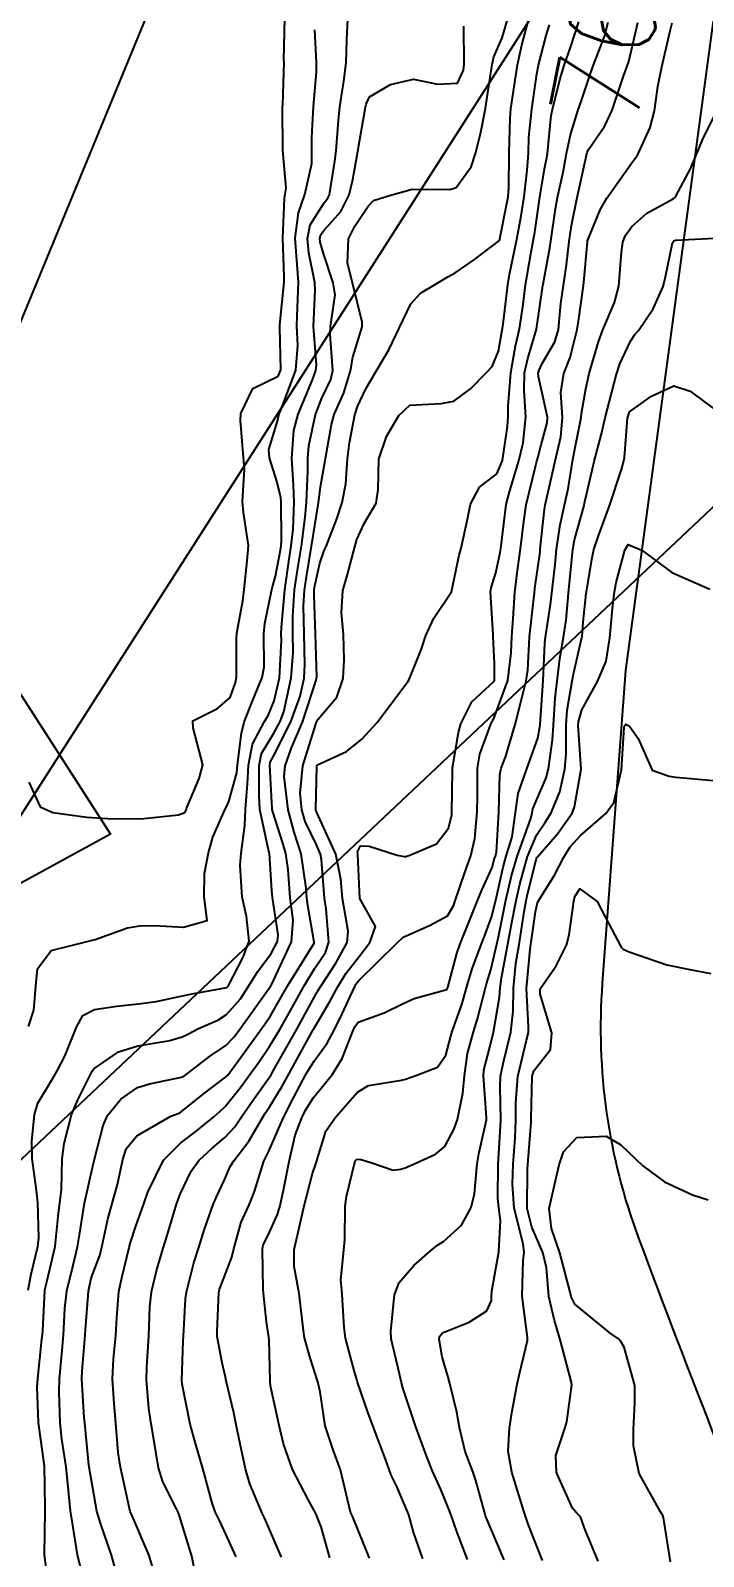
# Model space of a CAD drawing. Header units: metres. Extents: x 307586 to 320046, y 7427249 to 7434250.
# Drawn here: x 318393 to 318423.6, y 7430267.2 to 7430336.6 of the extents above; entities that cross this region are included whole.
import ezdxf
from ezdxf.enums import TextEntityAlignment as Align

# ---------------------------------------------------------------- set-up
doc = ezdxf.new("R2010")
doc.units = ezdxf.units.M
doc.header["$MEASUREMENT"] = 0
doc.linetypes.add('CONTINUO', pattern=[0])
for name, color, linetype in [('Cotas', 45, 'Continuous'), ('Curvas de Nivel 1m', 11, 'Continuous'), ('Curvas de Nivel 5m', 15, 'Continuous'), ('Edificações', 30, 'Continuous'), ('TEXTO', 45, 'Continuous'), ('Vias Primárias', 230, 'Continuous')]:
    doc.layers.add(name, color=color, linetype=linetype)
doc.styles.add('Style-STANDARD', font='STANDARD.shx')

msp = doc.modelspace()

# ---------------------------------------------------------------- linework, layer by layer
at = {"layer": 'Curvas de Nivel 1m', "flags": 128}
for points, elevation in [([(318392.942, 7430279.339), (318393.082, 7430280.065), (318393.383, 7430281.334), (318393.431, 7430281.732), (318393.383, 7430283.335), (318393.315, 7430283.879), (318393.131, 7430285.337), (318393.112, 7430286.106), (318393.231, 7430287.337), (318393.378, 7430287.858), (318393.914, 7430288.727), (318394.143, 7430289.103), (318394.261, 7430289.325), (318394.602, 7430289.992), (318395.138, 7430291.312), (318395.422, 7430291.836), (318395.955, 7430292.113), (318396.977, 7430292.27), (318397.959, 7430292.368), (318398.756, 7430292.473), (318399.965, 7430292.727), (318400.391, 7430292.821), (318401.971, 7430293.12), (318402.035, 7430293.166), (318402.068, 7430293.229), (318402.718, 7430294.49), (318402.99, 7430295.22), (318402.861, 7430296.365), (318402.666, 7430297.223), (318402.579, 7430298.68), (318402.632, 7430299.224), (318402.794, 7430300.484), (318402.824, 7430301.222), (318402.918, 7430302.384), (318402.966, 7430303.221), (318403.136, 7430304.187), (318403.685, 7430305.214), (318403.846, 7430305.482), (318404.122, 7430306.146), (318404.364, 7430307.207), (318404.457, 7430308.907), (318404.447, 7430309.206), (318404.454, 7430309.494), (318404.61, 7430311.204), (318404.806, 7430312.598), (318404.905, 7430313.2), (318404.989, 7430313.967), (318405.033, 7430315.198), (318405.01, 7430315.968), (318404.926, 7430317.2), (318405.018, 7430318.452), (318405.218, 7430319.196), (318405.873, 7430320.76), (318406.027, 7430321.184), (318406.045, 7430321.446), (318405.914, 7430323.186), (318405.992, 7430324.828), (318405.978, 7430325.186), (318405.706, 7430326.53), (318405.642, 7430327.191), (318405.759, 7430327.812), (318406.397, 7430328.806), (318406.565, 7430329.013), (318406.638, 7430329.178), (318406.888, 7430330.705), (318406.942, 7430331.175), (318407.056, 7430332.561), (318407.118, 7430333.173), (318407.29, 7430334.346), (318407.397, 7430335.171), (318407.431, 7430336.223), (318407.473, 7430337.17)], 758), ([(318392.974, 7430302.446), (318393.483, 7430301.336), (318394.06, 7430301.074), (318395.612, 7430300.861), (318396.058, 7430300.832), (318396.559, 7430300.794), (318398.058, 7430300.786), (318399.772, 7430300.966), (318400.061, 7430301.073), (318400.126, 7430301.186), (318400.146, 7430301.249), (318400.714, 7430302.613), (318400.885, 7430303.242), (318400.436, 7430304.92), (318400.421, 7430305.247), (318401.544, 7430305.811), (318402.124, 7430306.3), (318402.372, 7430306.986), (318402.411, 7430307.227), (318402.413, 7430308.974), (318402.431, 7430309.227), (318402.702, 7430310.701), (318402.765, 7430311.224), (318402.899, 7430312.527), (318402.956, 7430313.223), (318402.725, 7430314.728), (318402.68, 7430315.226), (318402.782, 7430316.69), (318402.734, 7430317.225), (318402.593, 7430318.912), (318402.612, 7430319.227), (318403.157, 7430320.359), (318404.3, 7430320.929), (318404.428, 7430321.208), (318404.389, 7430323.152), (318404.388, 7430323.209), (318404.389, 7430323.265), (318404.587, 7430325.206), (318404.586, 7430325.438), (318404.525, 7430327.208), (318404.594, 7430329.013), (318404.632, 7430329.207), (318404.674, 7430329.475), (318404.526, 7430331.208), (318404.508, 7430333.153), (318404.508, 7430333.209), (318404.515, 7430333.27), (318404.574, 7430335.208), (318404.572, 7430335.307), (318404.603, 7430337.208)], 756), ([(318393.962, 7430265.317), (318393.69, 7430267.282), (318393.688, 7430267.32), (318393.719, 7430269.283), (318393.719, 7430269.32), (318393.695, 7430270.516), (318393.681, 7430271.299), (318393.682, 7430271.32), (318393.68, 7430271.344), (318393.414, 7430273.325), (318393.351, 7430274.928), (318393.374, 7430275.326), (318393.567, 7430277.119), (318393.589, 7430277.323), (318393.602, 7430277.496), (318393.696, 7430279.331), (318393.708, 7430279.427), (318393.807, 7430279.781), (318394.163, 7430281.325), (318394.327, 7430282.842), (318394.389, 7430283.322), (318394.463, 7430283.925), (318394.494, 7430285.321), (318394.577, 7430286.017), (318394.919, 7430287.315), (318395.204, 7430288.01), (318395.847, 7430289.301), (318395.924, 7430289.41), (318397.042, 7430290.179), (318397.935, 7430290.46), (318399.385, 7430290.706), (318399.939, 7430290.865), (318400.201, 7430290.987), (318400.69, 7430291.243), (318401.56, 7430291.623), (318401.953, 7430291.881), (318402.59, 7430292.598), (318402.99, 7430293.22), (318403.368, 7430293.828), (318403.987, 7430294.659), (318404.277, 7430295.206), (318404.301, 7430295.51), (318404.056, 7430297.209), (318404.018, 7430297.521), (318403.906, 7430299.211), (318403.875, 7430299.381), (318403.48, 7430301.216), (318403.446, 7430301.842), (318403.45, 7430303.216), (318403.551, 7430303.763), (318404.108, 7430304.676), (318404.402, 7430305.206), (318404.562, 7430305.648), (318404.903, 7430307.198), (318404.992, 7430308.356), (318404.97, 7430309.198), (318404.967, 7430309.994), (318405.056, 7430311.197), (318405.197, 7430312.196), (318405.365, 7430313.193), (318405.539, 7430314.504), (318405.596, 7430315.19), (318405.662, 7430316.604), (318405.659, 7430317.189), (318405.699, 7430317.75), (318406.007, 7430319.184), (318406.29, 7430319.929), (318406.709, 7430320.766), (318406.789, 7430321.175), (318406.666, 7430322.838), (318406.682, 7430323.177), (318406.904, 7430324.618), (318406.812, 7430325.175), (318406.366, 7430326.501), (318406.215, 7430327.026), (318406.2, 7430327.183), (318406.227, 7430327.33), (318406.378, 7430327.549), (318407.151, 7430328.413), (318407.531, 7430329.169), (318407.705, 7430329.872), (318407.93, 7430331.165), (318408.003, 7430331.591), (318408.283, 7430333.162), (318408.315, 7430333.3), (318408.458, 7430333.626), (318409.42, 7430334.194), (318410.466, 7430334.43), (318411.552, 7430334.212), (318412.464, 7430334.254), (318412.73, 7430334.847), (318412.759, 7430335.107), (318412.75, 7430336.848)], 759), ([(318397.159, 7430265.764), (318396.735, 7430267.289), (318396.228, 7430268.741), (318396.065, 7430269.296), (318395.718, 7430271.285), (318395.718, 7430271.3), (318395.704, 7430271.389), (318395.516, 7430273.302), (318395.495, 7430273.543), (318395.388, 7430275.304), (318395.397, 7430275.663), (318395.532, 7430277.302), (318395.545, 7430277.535), (318395.678, 7430279.302), (318395.809, 7430279.888), (318396.195, 7430280.921), (318396.296, 7430281.295), (318396.565, 7430282.57), (318396.761, 7430283.291), (318397, 7430284.15), (318397.239, 7430285.286), (318397.397, 7430285.766), (318397.884, 7430286.364), (318399.432, 7430287.257), (318399.766, 7430287.381), (318399.896, 7430287.454), (318400.892, 7430288.257), (318401.92, 7430289.028), (318402.019, 7430289.131), (318402.092, 7430289.228), (318402.866, 7430290.288), (318403.539, 7430291.214), (318403.708, 7430291.451), (318403.952, 7430291.821), (318404.463, 7430292.705), (318404.747, 7430293.198), (318405.938, 7430295.127), (318405.946, 7430295.181), (318405.66, 7430296.836), (318405.61, 7430297.186), (318405.578, 7430297.628), (318405.353, 7430299.19), (318405.041, 7430300.184), (318404.758, 7430301.2), (318404.577, 7430302.711), (318404.619, 7430303.202), (318404.915, 7430304.012), (318405.419, 7430305.19), (318406.037, 7430307.087), (318406.057, 7430307.181), (318406.063, 7430307.252), (318406.01, 7430309.182), (318405.937, 7430310.94), (318405.947, 7430311.184), (318405.978, 7430311.392), (318406.201, 7430312.413), (318406.403, 7430312.985), (318406.483, 7430313.177), (318406.969, 7430314.429), (318407.223, 7430315.17), (318407.381, 7430316.029), (318407.464, 7430317.168), (318407.545, 7430317.886), (318407.787, 7430319.165), (318407.911, 7430319.54), (318408.295, 7430320.353), (318408.768, 7430321.153), (318409.342, 7430322.12), (318409.821, 7430323.138), (318410.344, 7430324.215), (318410.778, 7430324.696), (318411.483, 7430325.119), (318412.027, 7430325.443), (318412.358, 7430325.622), (318413.233, 7430326.232), (318414.373, 7430327.09), (318414.706, 7430328.778), (318414.757, 7430329.085), (318414.791, 7430329.469), (318414.802, 7430331.084), (318414.849, 7430332.682), (318414.886, 7430333.084), (318414.954, 7430333.578), (318415.188, 7430335.079), (318415.39, 7430335.984), (318415.667, 7430337.072)], 761), ([(318398.72, 7430266.34), (318398.449, 7430267.268), (318397.679, 7430269.047), (318397.585, 7430269.281), (318397.547, 7430269.419), (318397.133, 7430271.286), (318397.034, 7430271.966), (318396.933, 7430273.288), (318396.845, 7430274.186), (318396.78, 7430275.29), (318396.829, 7430276.222), (318396.93, 7430277.288), (318396.97, 7430278.103), (318397.061, 7430279.287), (318397.193, 7430279.902), (318397.534, 7430281.283), (318397.595, 7430281.513), (318397.838, 7430282.253), (318398.112, 7430283.013), (318398.205, 7430283.275), (318398.387, 7430283.801), (318399.088, 7430285.262), (318399.881, 7430286.046), (318400.561, 7430286.569), (318401.376, 7430287.235), (318401.662, 7430287.467), (318401.9, 7430287.702), (318402.583, 7430288.553), (318403.071, 7430289.219), (318403.431, 7430289.712), (318403.935, 7430290.454), (318404.384, 7430291.203), (318404.944, 7430292.21), (318405.493, 7430293.187), (318405.981, 7430293.998), (318406.455, 7430294.709), (318406.615, 7430295.174), (318406.486, 7430296.697), (318406.416, 7430297.176), (318406.283, 7430298.934), (318406.229, 7430299.178), (318406.047, 7430299.6), (318405.54, 7430300.67), (318405.387, 7430301.19), (318405.31, 7430301.956), (318405.436, 7430303.19), (318406.021, 7430305.09), (318406.053, 7430305.181), (318406.114, 7430305.298), (318406.979, 7430306.317), (318407.265, 7430307.169), (318407.307, 7430308.006), (318407.277, 7430309.169), (318407.182, 7430310.161), (318407.24, 7430311.169), (318407.461, 7430311.9), (318407.793, 7430313.164), (318407.889, 7430313.491), (318408.223, 7430314.216), (318408.758, 7430315.152), (318408.858, 7430315.769), (318408.881, 7430317.151), (318409.229, 7430318.185), (318409.794, 7430319.137), (318410.288, 7430319.598), (318411.719, 7430319.685), (318412.29, 7430319.783), (318413.054, 7430320.344), (318413.784, 7430321.095), (318414.036, 7430321.363), (318414.317, 7430322.06), (318414.478, 7430322.941), (318414.502, 7430323.087), (318414.538, 7430323.29), (318414.744, 7430325.084), (318414.82, 7430325.545), (318415.138, 7430327.079), (318415.332, 7430328.132), (318415.484, 7430329.074), (318415.634, 7430330.291), (318415.681, 7430331.071), (318415.706, 7430331.799), (318415.834, 7430333.069), (318416.074, 7430334.671), (318416.15, 7430335.065), (318416.486, 7430336.415), (318416.639, 7430336.911)], 762), ([(318400.559, 7430266.326), (318400.379, 7430267.243), (318399.811, 7430269.119), (318399.756, 7430269.249), (318399.684, 7430269.394), (318399.065, 7430270.628), (318398.864, 7430271.263), (318398.701, 7430272.282), (318398.539, 7430273.268), (318398.433, 7430273.963), (318398.322, 7430275.271), (318398.332, 7430275.844), (318398.427, 7430277.27), (318398.472, 7430278.591), (318398.546, 7430279.269), (318398.77, 7430280.223), (318399.086, 7430281.261), (318399.258, 7430281.832), (318399.679, 7430283.253), (318399.858, 7430283.711), (318400.359, 7430284.754), (318400.697, 7430285.242), (318401.306, 7430285.808), (318401.884, 7430286.293), (318402.333, 7430286.781), (318402.634, 7430287.223), (318403.149, 7430287.972), (318403.92, 7430289.034), (318403.989, 7430289.142), (318404.026, 7430289.208), (318404.145, 7430289.426), (318405.14, 7430291.192), (318405.428, 7430291.711), (318405.966, 7430292.69), (318406.14, 7430293.009), (318406.241, 7430293.177), (318406.927, 7430294.227), (318407.438, 7430295.166), (318407.492, 7430295.671), (318407.238, 7430297.168), (318407.157, 7430298.038), (318406.931, 7430299.171), (318406.062, 7430301.078), (318406.028, 7430301.146), (318406.018, 7430301.181), (318406.013, 7430301.231), (318406.068, 7430303.18), (318406.094, 7430303.248), (318407.414, 7430303.853), (318408.105, 7430304.41), (318408.787, 7430305.15), (318410.131, 7430306.926), (318410.214, 7430307.047), (318410.26, 7430307.129), (318410.804, 7430308.473), (318411.023, 7430309.121), (318411.377, 7430309.911), (318412.183, 7430311.11), (318412.54, 7430312.775), (318412.62, 7430313.106), (318412.911, 7430314.418), (318413.054, 7430315.102), (318413.467, 7430315.871), (318414.247, 7430316.482), (318414.512, 7430317.086), (318414.733, 7430318.626), (318414.761, 7430319.083), (318414.77, 7430319.565), (318414.879, 7430321.081), (318415.094, 7430322.306), (318415.279, 7430323.076), (318415.453, 7430324.183), (318415.557, 7430325.072), (318415.791, 7430326.492), (318415.904, 7430327.067), (318415.973, 7430327.472), (318416.199, 7430329.063), (318416.416, 7430330.362), (318416.531, 7430330.95), (318416.55, 7430331.059), (318416.724, 7430332.782), (318416.776, 7430333.057), (318417.119, 7430334.4), (318417.312, 7430335.052), (318417.61, 7430335.92), (318417.979, 7430337.045)], 763), ([(318402.392, 7430267.219), (318401.676, 7430268.8), (318401.456, 7430269.232), (318401.315, 7430269.605), (318400.883, 7430271.238), (318400.533, 7430272.43), (318400.311, 7430273.244), (318399.936, 7430275.063), (318399.923, 7430275.248), (318399.993, 7430277.026), (318400.003, 7430277.248), (318400.097, 7430278.948), (318400.141, 7430279.247), (318400.476, 7430280.584), (318400.681, 7430281.241), (318400.962, 7430282.113), (318401.347, 7430283.235), (318401.497, 7430283.593), (318401.864, 7430284.357), (318402.129, 7430284.969), (318402.291, 7430285.226), (318402.975, 7430286.126), (318403.605, 7430287.213), (318403.717, 7430287.39), (318403.9, 7430287.657), (318404.495, 7430288.621), (318404.812, 7430289.197), (318405.837, 7430291.077), (318405.897, 7430291.181), (318405.913, 7430291.211), (318405.944, 7430291.263), (318406.662, 7430292.473), (318407.035, 7430293.169), (318407.39, 7430293.755), (318407.987, 7430294.519), (318408.479, 7430295.153), (318408.739, 7430295.888), (318408.013, 7430297.16), (318407.926, 7430299.161), (318407.921, 7430299.284), (318408.047, 7430299.551), (318408.437, 7430299.545), (318409.715, 7430299.135), (318410.042, 7430299.066), (318410.104, 7430299.067), (318410.3, 7430299.127), (318411.51, 7430299.654), (318412.055, 7430300.358), (318412.197, 7430300.973), (318412.21, 7430301.109), (318412.227, 7430302.973), (318412.239, 7430303.109), (318412.507, 7430304.708), (318412.607, 7430305.105), (318413.118, 7430306.105), (318414.132, 7430307.045), (318414.148, 7430307.09), (318414.144, 7430307.84), (318414.081, 7430309.091), (318414.076, 7430309.178), (318413.965, 7430311.092), (318413.989, 7430311.289), (318414.196, 7430311.971), (318414.4, 7430312.897), (318414.427, 7430313.087), (318414.457, 7430313.328), (318414.67, 7430315.083), (318414.821, 7430315.663), (318415.254, 7430317.075), (318415.448, 7430317.89), (318415.57, 7430319.071), (318415.497, 7430320.274), (318415.504, 7430321.072), (318415.652, 7430321.731), (318416.051, 7430323.064), (318416.343, 7430325.05), (318416.353, 7430325.112), (318416.663, 7430326.764), (318416.705, 7430327.057), (318416.918, 7430328.532), (318417.011, 7430329.054), (318417.261, 7430330.205), (318417.416, 7430331.05), (318417.59, 7430331.894), (318417.95, 7430333.045), (318418.081, 7430333.42), (318418.469, 7430334.607), (318418.634, 7430335.038), (318419.147, 7430336.373), (318419.308, 7430337.032)], 764), ([(318406.663, 7430267.17), (318406.269, 7430268.579), (318406.018, 7430269.177), (318405.689, 7430269.796), (318404.955, 7430271.187), (318404.557, 7430272.355), (318404.35, 7430273.194), (318403.958, 7430274.99), (318403.937, 7430275.198), (318403.894, 7430277.077), (318403.881, 7430277.199), (318403.783, 7430277.901), (318403.635, 7430279.212), (318403.627, 7430279.39), (318403.589, 7430281.212), (318403.631, 7430281.407), (318403.832, 7430281.812), (318404.271, 7430282.779), (318404.396, 7430283.202), (318404.548, 7430283.888), (318404.812, 7430285.196), (318405.085, 7430286.392), (318405.38, 7430287.188), (318405.55, 7430287.533), (318405.907, 7430288.108), (318406.393, 7430288.698), (318406.779, 7430289.171), (318407.217, 7430289.88), (318407.723, 7430291.162), (318407.788, 7430291.319), (318407.948, 7430291.531), (318409.133, 7430291.964), (318409.962, 7430292.37), (318410.483, 7430292.607), (318411.972, 7430293.022), (318412.005, 7430293.077), (318412.014, 7430293.11), (318412.436, 7430294.658), (318412.583, 7430295.104), (318412.989, 7430296.114), (318413.385, 7430297.096), (318413.572, 7430297.542), (318414.035, 7430298.579), (318414.149, 7430298.981), (318414.182, 7430299.088), (318414.226, 7430299.268), (318414.333, 7430301.086), (318414.392, 7430302.782), (318414.45, 7430303.085), (318414.655, 7430303.638), (318415.078, 7430305.076), (318415.394, 7430306.34), (318415.587, 7430307.068), (318415.654, 7430307.553), (318415.736, 7430309.066), (318415.931, 7430310.814), (318415.957, 7430311.063), (318415.98, 7430311.269), (318416.211, 7430312.938), (318416.224, 7430313.048), (318416.416, 7430314.873), (318416.449, 7430315.058), (318416.779, 7430316.523), (318416.895, 7430317.054), (318417.155, 7430318.166), (318417.238, 7430319.05), (318417.165, 7430320.181), (318417.293, 7430321.05), (318417.583, 7430321.778), (318417.907, 7430323.044), (318417.96, 7430323.421), (318418.19, 7430325.042), (318418.206, 7430325.19), (318418.363, 7430327.04), (318418.374, 7430327.083), (318418.943, 7430328.484), (318419.249, 7430329.027), (318420.42, 7430330.679), (318420.566, 7430330.864), (318420.66, 7430331.008), (318421.212, 7430332.231), (318421.416, 7430333), (318421.565, 7430334.1), (318421.744, 7430335.001), (318422.131, 7430336.637), (318422.214, 7430336.994)], 766), ([(318392.952, 7430291.34), (318393.206, 7430292.085), (318393.306, 7430293.337), (318393.359, 7430293.956), (318393.988, 7430294.802), (318395.993, 7430295.3), (318397.459, 7430295.825), (318397.999, 7430295.913), (318398.666, 7430295.937), (318399.999, 7430295.858), (318401.086, 7430296.156), (318400.945, 7430297.241), (318400.966, 7430298.304), (318401.139, 7430299.239), (318401.334, 7430299.954), (318401.896, 7430301.232), (318401.956, 7430301.339), (318402.068, 7430301.579), (318402.43, 7430302.884), (318402.466, 7430303.226), (318402.635, 7430304.698), (318402.783, 7430305.223), (318403.158, 7430306.184), (318403.58, 7430307.216), (318403.667, 7430307.687), (318403.661, 7430309.215), (318403.708, 7430309.674), (318404.02, 7430311.212), (318404.055, 7430311.341), (318404.192, 7430311.832), (318404.41, 7430313.007), (318404.444, 7430313.207), (318404.465, 7430313.455), (318404.444, 7430315.207), (318404.43, 7430315.402), (318404.242, 7430316.148), (318403.908, 7430317.213), (318403.884, 7430317.589), (318404.278, 7430318.872), (318404.343, 7430319.148), (318404.359, 7430319.209), (318404.414, 7430319.338), (318405.113, 7430321.198), (318405.203, 7430322.313), (318405.151, 7430323.198), (318405.193, 7430324.049), (318405.238, 7430325.197), (318405.165, 7430326.002), (318405.086, 7430327.199), (318405.235, 7430328.352), (318405.519, 7430329.193), (318405.834, 7430330.605), (318405.843, 7430331.189), (318405.837, 7430331.784), (318405.917, 7430333.188), (318406.045, 7430334.763), (318406.052, 7430335.186), (318405.981, 7430336.68)], 757), ([(318408.457, 7430267.148), (318407.681, 7430269.059), (318407.634, 7430269.16), (318407.603, 7430269.241), (318407.138, 7430271.166), (318406.804, 7430272.081), (318406.443, 7430273.173), (318406.21, 7430274.713), (318406.104, 7430275.176), (318405.764, 7430276.26), (318405.505, 7430277.183), (318405.453, 7430277.51), (318405.26, 7430279.188), (318405.04, 7430280.416), (318405.037, 7430281.192), (318405.181, 7430281.842), (318405.495, 7430283.185), (318405.868, 7430284.652), (318406.006, 7430285.044), (318406.048, 7430285.178), (318406.477, 7430286.584), (318406.88, 7430287.17), (318407.358, 7430287.708), (318407.911, 7430288.355), (318408.415, 7430288.653), (318409.919, 7430288.899), (318410.1, 7430288.948), (318410.604, 7430289.123), (318411.547, 7430289.493), (318411.932, 7430290.039), (318412.153, 7430290.896), (318412.214, 7430291.107), (318412.673, 7430292.392), (318412.875, 7430293.101), (318413.125, 7430293.955), (318413.546, 7430295.094), (318413.679, 7430295.41), (318414.005, 7430296.31), (318414.202, 7430297.087), (318414.53, 7430298.588), (318414.672, 7430299.081), (318414.941, 7430299.966), (318415.094, 7430301.075), (318415.213, 7430301.936), (318415.617, 7430303.067), (318416.107, 7430304.45), (318416.209, 7430304.962), (318416.22, 7430305.059), (318416.341, 7430306.847), (318416.352, 7430307.058), (318416.434, 7430308.782), (318416.466, 7430309.057), (318416.695, 7430310.538), (318416.755, 7430311.054), (318416.895, 7430312.361), (318416.965, 7430313.052), (318417.121, 7430314.154), (318417.322, 7430315.049), (318417.485, 7430315.803), (318417.69, 7430317.046), (318417.782, 7430317.523), (318418.08, 7430319.042), (318418.105, 7430319.221), (318418.296, 7430320.342), (318418.453, 7430321.038), (318418.867, 7430322.49), (318419.074, 7430323.029), (318419.6, 7430324.276), (318419.794, 7430325.018), (318419.909, 7430326.557), (318419.978, 7430327.016), (318420.088, 7430327.304), (318420.384, 7430327.726), (318421.061, 7430328.336), (318422.26, 7430328.991), (318422.34, 7430329.054), (318422.404, 7430329.143), (318423.047, 7430330.353), (318423.305, 7430330.981), (318423.637, 7430331.776), (318424.249, 7430332.972)], 767), ([(318410.877, 7430267.118), (318410.454, 7430268.339), (318410.251, 7430269.124), (318409.696, 7430270.42), (318409.461, 7430270.894), (318409.371, 7430271.135), (318409.193, 7430271.656), (318408.62, 7430273.147), (318408.384, 7430273.795), (318407.92, 7430275.158), (318407.88, 7430275.284), (318407.758, 7430275.683), (318407.361, 7430277.164), (318407.303, 7430277.642), (318407.21, 7430279.166), (318407.159, 7430279.817), (318407.294, 7430281.165), (318407.345, 7430281.65), (318407.356, 7430283.165), (318407.421, 7430283.601), (318407.787, 7430285.161), (318407.809, 7430285.225), (318407.874, 7430285.292), (318408.025, 7430285.308), (318408.518, 7430285.15), (318409.541, 7430284.806), (318409.87, 7430284.85), (318410.085, 7430284.914), (318410.57, 7430285.123), (318411.459, 7430285.532), (318411.881, 7430285.884), (318412.312, 7430286.683), (318412.453, 7430287.104), (318412.709, 7430288.304), (318412.779, 7430289.101), (318412.92, 7430290.113), (318413.195, 7430291.097), (318413.368, 7430291.68), (318413.726, 7430293.092), (318413.784, 7430293.283), (318413.981, 7430293.917), (318414.255, 7430295.086), (318414.323, 7430295.412), (318414.662, 7430297.08), (318414.911, 7430298.195), (318415.167, 7430299.073), (318415.799, 7430300.803), (318415.857, 7430301.063), (318415.887, 7430301.241), (318416.072, 7430301.669), (318416.496, 7430302.647), (318416.602, 7430303.055), (318416.784, 7430304.375), (318416.821, 7430305.053), (318416.903, 7430306.274), (318416.995, 7430307.051), (318417.117, 7430308.082), (318417.279, 7430309.049), (318417.399, 7430309.819), (318417.505, 7430311.047), (318417.564, 7430311.674), (318417.707, 7430313.045), (318417.783, 7430313.478), (318418.218, 7430315.04), (318418.217, 7430315.056), (318418.234, 7430315.143), (318418.679, 7430317.034), (318419.004, 7430318.297), (318419.174, 7430319.027), (318419.473, 7430320.201), (318419.691, 7430321.019), (318419.838, 7430321.489), (318420.325, 7430322.514), (318420.526, 7430322.812), (318420.684, 7430323.006), (318421.359, 7430323.984), (318421.808, 7430324.995), (318421.913, 7430325.439), (318422.23, 7430326.991), (318422.291, 7430327.074), (318422.375, 7430327.103), (318424.164, 7430327.194)], 768), ([(318412.921, 7430267.091), (318412.447, 7430268.323), (318412.178, 7430269.103), (318412.042, 7430269.46), (318411.695, 7430270.278), (318411.327, 7430271.114), (318411.068, 7430271.761), (318410.571, 7430273.122), (318409.976, 7430274.902), (318409.911, 7430275.128), (318409.76, 7430275.799), (318409.503, 7430276.867), (318409.452, 7430277.135), (318409.433, 7430277.481), (318409.599, 7430279.133), (318409.808, 7430279.686), (318410.478, 7430280.461), (318411.22, 7430281.116), (318411.55, 7430281.389), (318411.83, 7430281.564), (318412.637, 7430282.306), (318413.077, 7430283.098), (318413.228, 7430283.728), (318413.348, 7430285.095), (318413.423, 7430285.549), (318413.778, 7430287.091), (318413.782, 7430287.204), (318413.637, 7430289.093), (318413.661, 7430289.357), (318413.936, 7430290.391), (318414.102, 7430291.088), (318414.376, 7430292.674), (318414.4, 7430293.084), (318414.453, 7430293.558), (318414.752, 7430295.079), (318414.915, 7430295.989), (318415.122, 7430297.073), (318415.288, 7430297.807), (318415.639, 7430299.066), (318416.053, 7430300.042), (318416.459, 7430300.656), (318416.719, 7430301.053), (318417.111, 7430302.016), (318417.347, 7430303.047), (318417.407, 7430303.74), (318417.397, 7430305.047), (318417.441, 7430305.725), (318417.672, 7430307.045), (318417.747, 7430307.435), (318418.117, 7430309.04), (318418.126, 7430309.077), (318418.17, 7430309.727), (318418.313, 7430311.038), (318418.577, 7430312.665), (318418.664, 7430313.033), (318418.889, 7430313.699), (318419.374, 7430315.023), (318419.919, 7430316.684), (318420.014, 7430317.014), (318420.046, 7430317.223), (318420.184, 7430319.011), (318420.286, 7430319.295), (318421.282, 7430320.011), (318422.298, 7430320.476), (318423.042, 7430320.236), (318424.286, 7430319.317)], 769), ([(318416.33, 7430267.053), (318415.677, 7430268.695), (318415.555, 7430269.061), (318415.496, 7430269.251), (318414.933, 7430271.068), (318414.76, 7430272.027), (318414.824, 7430273.069), (318414.952, 7430273.856), (318415.17, 7430275.066), (318415.279, 7430275.544), (318415.643, 7430277.061), (318415.638, 7430277.198), (318415.407, 7430279.064), (318415.445, 7430280.689), (318415.497, 7430281.065), (318415.447, 7430281.447), (318415.038, 7430283.072), (318414.956, 7430284.166), (318414.998, 7430285.073), (318415.075, 7430286.263), (318415.118, 7430287.072), (318415.112, 7430287.865), (318415.198, 7430289.071), (318415.591, 7430290.717), (318415.682, 7430291.064), (318415.689, 7430291.321), (318415.602, 7430293.066), (318415.766, 7430294.839), (318415.796, 7430295.063), (318416.008, 7430296.552), (318416.092, 7430296.98), (318416.138, 7430297.059), (318416.866, 7430298.216), (318417.288, 7430299.048), (318417.581, 7430299.511), (318418.053, 7430300.025), (318419.198, 7430301.023), (318419.563, 7430301.525), (318419.921, 7430303.013), (318420.044, 7430304.942), (318420.05, 7430305.011), (318420.114, 7430305.093), (318420.286, 7430305.008), (318420.672, 7430304.439), (318421.308, 7430302.998), (318422.089, 7430302.72), (318422.391, 7430302.684), (318424.086, 7430302.532)], 771), ([(318418.86, 7430267.022), (318418.262, 7430268.444), (318418.057, 7430269.034), (318417.87, 7430269.222), (318417.687, 7430269.432), (318416.954, 7430271.047), (318416.936, 7430271.827), (318417.347, 7430273.044), (318417.425, 7430273.354), (318417.657, 7430275.041), (318417.645, 7430275.151), (318417.148, 7430277.046), (318416.871, 7430277.965), (318416.615, 7430279.052), (318416.506, 7430280.363), (318416.344, 7430281.055), (318415.84, 7430282.203), (318415.624, 7430283.063), (318415.642, 7430284.835), (318415.659, 7430285.063), (318415.805, 7430286.975), (318415.808, 7430287.061), (318415.81, 7430287.146), (318415.852, 7430289.061), (318415.926, 7430289.323), (318416.694, 7430290.293), (318416.745, 7430291.052), (318416.217, 7430292.81), (318416.222, 7430293.058), (318416.939, 7430294.094), (318417.414, 7430295.046), (318417.533, 7430295.509), (318417.745, 7430297.043), (318417.799, 7430297.259), (318418.021, 7430297.608), (318418.811, 7430297.028), (318419.218, 7430296.235), (318419.869, 7430295.012), (318419.92, 7430294.939), (318419.991, 7430294.864), (318420.263, 7430294.734), (318421.984, 7430294.145), (318423.024, 7430293.938), (318423.981, 7430293.744)], 772), ([(318422.146, 7430266.983), (318421.856, 7430268.812), (318421.828, 7430268.988), (318421.794, 7430269.098), (318421.686, 7430269.266), (318420.724, 7430271), (318420.467, 7430272.258), (318420.455, 7430273.003), (318420.525, 7430274.223), (318420.522, 7430275.002), (318420.03, 7430276.748), (318419.889, 7430277.009), (318419.775, 7430277.123), (318419.402, 7430277.392), (318417.798, 7430278.706), (318417.631, 7430279.042), (318417.588, 7430279.26), (318417.119, 7430281.047), (318416.737, 7430282.153), (318416.621, 7430283.052), (318416.855, 7430284.058), (318417.081, 7430285.048), (318417.283, 7430285.642), (318417.885, 7430286.284), (318419.218, 7430286.352), (318419.882, 7430285.951), (318420.881, 7430285), (318421.866, 7430284.275), (318423.149, 7430283.688), (318423.858, 7430283.448)], 773)]:
    msp.add_lwpolyline(points, dxfattribs=dict(at, elevation=elevation))
at = {"layer": 'Curvas de Nivel 5m', "flags": 128}
for points, elevation in [([(318395.635, 7430265.465), (318395.19, 7430267.305), (318395.088, 7430267.88), (318394.867, 7430269.308), (318394.775, 7430270.226), (318394.666, 7430271.31), (318394.475, 7430272.559), (318394.399, 7430273.313), (318394.349, 7430274.712), (318394.362, 7430275.314), (318394.484, 7430276.594), (318394.549, 7430277.312), (318394.602, 7430278.506), (318394.698, 7430279.317), (318394.981, 7430280.479), (318395.189, 7430281.31), (318395.272, 7430281.867), (318395.504, 7430283.305), (318395.869, 7430284.926), (318395.946, 7430285.226), (318395.965, 7430285.299), (318396.345, 7430286.839), (318396.544, 7430287.293), (318397.152, 7430288.04), (318397.912, 7430288.562), (318398.452, 7430288.735), (318399.92, 7430289.031), (318400.065, 7430289.104), (318400.242, 7430289.247), (318401.193, 7430289.975), (318401.935, 7430290.481), (318402.303, 7430290.863), (318402.567, 7430291.224), (318403.148, 7430292.026), (318403.973, 7430293.184), (318403.981, 7430293.201), (318404.004, 7430293.24), (318404.908, 7430295.196), (318404.983, 7430296.176), (318404.848, 7430297.197), (318404.756, 7430298.476), (318404.656, 7430299.201), (318404.518, 7430299.673), (318404.062, 7430301.107), (318404.034, 7430301.21), (318404.034, 7430301.24), (318403.924, 7430303.212), (318403.949, 7430303.357), (318404.097, 7430303.629), (318404.886, 7430305.198), (318405.302, 7430306.37), (318405.482, 7430307.19), (318405.526, 7430307.806), (318405.49, 7430309.19), (318405.461, 7430310.476), (318405.5, 7430311.19), (318405.589, 7430311.792), (318405.826, 7430313.186), (318406.125, 7430315.075), (318406.137, 7430315.181), (318406.241, 7430315.977), (318406.427, 7430317.003), (318406.457, 7430317.178), (318406.725, 7430318.726), (318406.859, 7430319.174), (318407.294, 7430320.169), (318407.592, 7430321.167), (318407.698, 7430321.78), (318408.119, 7430323.162), (318408.125, 7430323.372), (318407.693, 7430325.167), (318407.462, 7430326.069), (318407.499, 7430327.169), (318407.794, 7430327.754), (318408.395, 7430328.664), (318408.649, 7430328.907), (318409.374, 7430329.145), (318410.406, 7430329.424), (318412.109, 7430329.409), (318412.407, 7430329.509), (318413.079, 7430330.441), (318413.287, 7430331.101), (318413.517, 7430332.019), (318413.729, 7430333.097), (318413.831, 7430333.725), (318414.04, 7430335.094), (318414.118, 7430335.452), (318414.485, 7430336.317), (318414.715, 7430337.087)], 760), ([(318404.465, 7430267.192), (318403.68, 7430268.981), (318403.574, 7430269.202), (318403.02, 7430270.534), (318402.827, 7430271.213), (318402.578, 7430272.359), (318402.404, 7430273.22), (318402.286, 7430273.769), (318401.951, 7430275.227), (318401.914, 7430275.387), (318401.761, 7430276.033), (318401.54, 7430277.232), (318401.527, 7430277.482), (318401.61, 7430279.232), (318401.643, 7430279.393), (318401.809, 7430279.807), (318402.206, 7430280.84), (318402.298, 7430281.225), (318402.627, 7430282.436), (318402.983, 7430283.219), (318403.238, 7430283.837), (318403.655, 7430285.212), (318403.726, 7430285.36), (318403.877, 7430285.66), (318404.557, 7430287.2), (318405.01, 7430288.09), (318405.582, 7430289.185), (318405.929, 7430289.746), (318406.535, 7430290.576), (318406.857, 7430291.171), (318407.211, 7430291.911), (318407.787, 7430293.162), (318407.853, 7430293.283), (318407.976, 7430293.425), (318409.704, 7430295.134), (318409.996, 7430295.4), (318411.185, 7430295.934), (318412.006, 7430296.373), (318412.284, 7430296.834), (318412.376, 7430297.106), (318412.793, 7430298.34), (318413.069, 7430299.1), (318413.254, 7430299.894), (318413.36, 7430301.097), (318413.371, 7430301.8), (318413.373, 7430303.097), (318413.476, 7430303.72), (318413.969, 7430305.091), (318414.021, 7430305.184), (318414.116, 7430305.35), (318414.741, 7430307.081), (318414.899, 7430308.332), (318414.934, 7430309.078), (318414.991, 7430309.897), (318415.06, 7430311.077), (318415.183, 7430312.09), (318415.324, 7430313.073), (318415.471, 7430314.317), (318415.588, 7430315.07), (318416, 7430316.813), (318416.066, 7430317.063), (318416.105, 7430317.212), (318416.264, 7430317.804), (318416.534, 7430318.803), (318416.547, 7430319.057), (318416.295, 7430320.226), (318416.137, 7430320.898), (318416.134, 7430321.063), (318416.166, 7430321.201), (318416.309, 7430321.494), (318416.89, 7430322.489), (318417.046, 7430323.053), (318417.165, 7430324.232), (318417.274, 7430325.051), (318417.419, 7430325.993), (318417.543, 7430327.048), (318417.649, 7430327.782), (318417.893, 7430329.045), (318417.984, 7430329.467), (318418.339, 7430331.041), (318418.355, 7430331.109), (318418.426, 7430331.256), (318419.165, 7430332.306), (318419.494, 7430333.024), (318420.011, 7430334.567), (318420.179, 7430335.023), (318420.253, 7430335.245), (318420.486, 7430336.29), (318420.655, 7430337.018)], 765), ([(318414.582, 7430267.071), (318413.765, 7430268.996), (318413.738, 7430269.079), (318413.685, 7430269.266), (318413.3, 7430270.687), (318413.159, 7430271.088), (318412.808, 7430272.003), (318412.551, 7430273.098), (318412.437, 7430273.797), (318412.11, 7430275.105), (318412.042, 7430275.392), (318411.765, 7430276.316), (318411.629, 7430277.111), (318411.646, 7430277.24), (318411.777, 7430277.408), (318412.989, 7430277.888), (318413.793, 7430278.399), (318414.002, 7430278.876), (318414.011, 7430279.078), (318414.024, 7430279.297), (318414.339, 7430281.082), (318414.42, 7430282.506), (318414.343, 7430283.083), (318414.299, 7430283.525), (318414.315, 7430285.083), (318414.342, 7430285.547), (318414.426, 7430287.082), (318414.395, 7430288.604), (318414.422, 7430289.083), (318414.559, 7430289.71), (318414.891, 7430291.076), (318414.992, 7430292.04), (318415.003, 7430293.075), (318415.114, 7430294.203), (318415.267, 7430295.071), (318415.489, 7430296.549), (318415.581, 7430297.066), (318415.662, 7430297.421), (318416.041, 7430298.918), (318416.074, 7430299.028), (318416.103, 7430299.059), (318416.999, 7430300.105), (318417.667, 7430301.044), (318417.777, 7430301.333), (318418.083, 7430303.04), (318417.952, 7430305.042), (318417.961, 7430305.195), (318418.12, 7430305.75), (318418.818, 7430307.03), (318419.215, 7430307.955), (318419.39, 7430309.022), (318419.502, 7430310.346), (318419.577, 7430311.019), (318419.673, 7430311.535), (318420.066, 7430313.012), (318420.216, 7430313.272), (318420.846, 7430313.004), (318422.198, 7430311.998), (318423.933, 7430311.227)], 770)]:
    msp.add_lwpolyline(points, dxfattribs=dict(at, elevation=elevation))
at = {"layer": 'Edificações'}
msp.add_lwpolyline([(318390.518, 7430296.729), (318386.065, 7430303.496), (318392.105, 7430307.215), (318396.68, 7430300.082)], close=True, dxfattribs=at)
at = {"layer": 'TEXTO', "linetype": 'CONTINUO', "flags": 128}
for points in [[(318376.311, 7430283.89), (318493.166, 7430567.522)], [(318379.753, 7430280.853), (318525.972, 7430509.611)], [(318380.959, 7430274.292), (318567.413, 7430450.23)]]:
    msp.add_lwpolyline(points, dxfattribs=at)
at = {"layer": 'Vias Primárias', "elevation": 790.959}
msp.add_lwpolyline([(318424.525, 7430340.361), (318420.103, 7430307.535), (318419.041, 7430293.304, 0.108334), (318420.692, 7430281.704, 0.008202), (318427.94, 7430263.212, 0.02368), (318434.01, 7430250.228), (318434.777, 7430248.927, 0.021008), (318438.879, 7430242.59, 0.053101), (318442.905, 7430238.023, 0.059567), (318452.974, 7430230.786, 0.036327), (318466.688, 7430224.471, 0.016498)], format="xyb", dxfattribs=at)
msp.add_lwpolyline([(318424.525, 7430340.361), (318420.103, 7430307.535), (318419.041, 7430293.304, 0.108334), (318420.692, 7430281.704, 0.008202), (318427.94, 7430263.212, 0.02368), (318434.01, 7430250.228), (318434.777, 7430248.927, 0.021008), (318438.879, 7430242.59, 0.053101), (318442.905, 7430238.023, 0.059567), (318452.974, 7430230.786, 0.036327), (318466.688, 7430224.471, 0.016498)], format="xyb", dxfattribs=at)

# ---------------------------------------------------------------- texts
at = {"layer": 'Cotas', "style": 'Style-STANDARD'}
msp.add_text('765', height=4, rotation=78.903, dxfattribs=at).set_placement((318419.468, 7430337.045, 765), align=Align.MIDDLE_CENTER)

doc.saveas('drawing.dxf')
